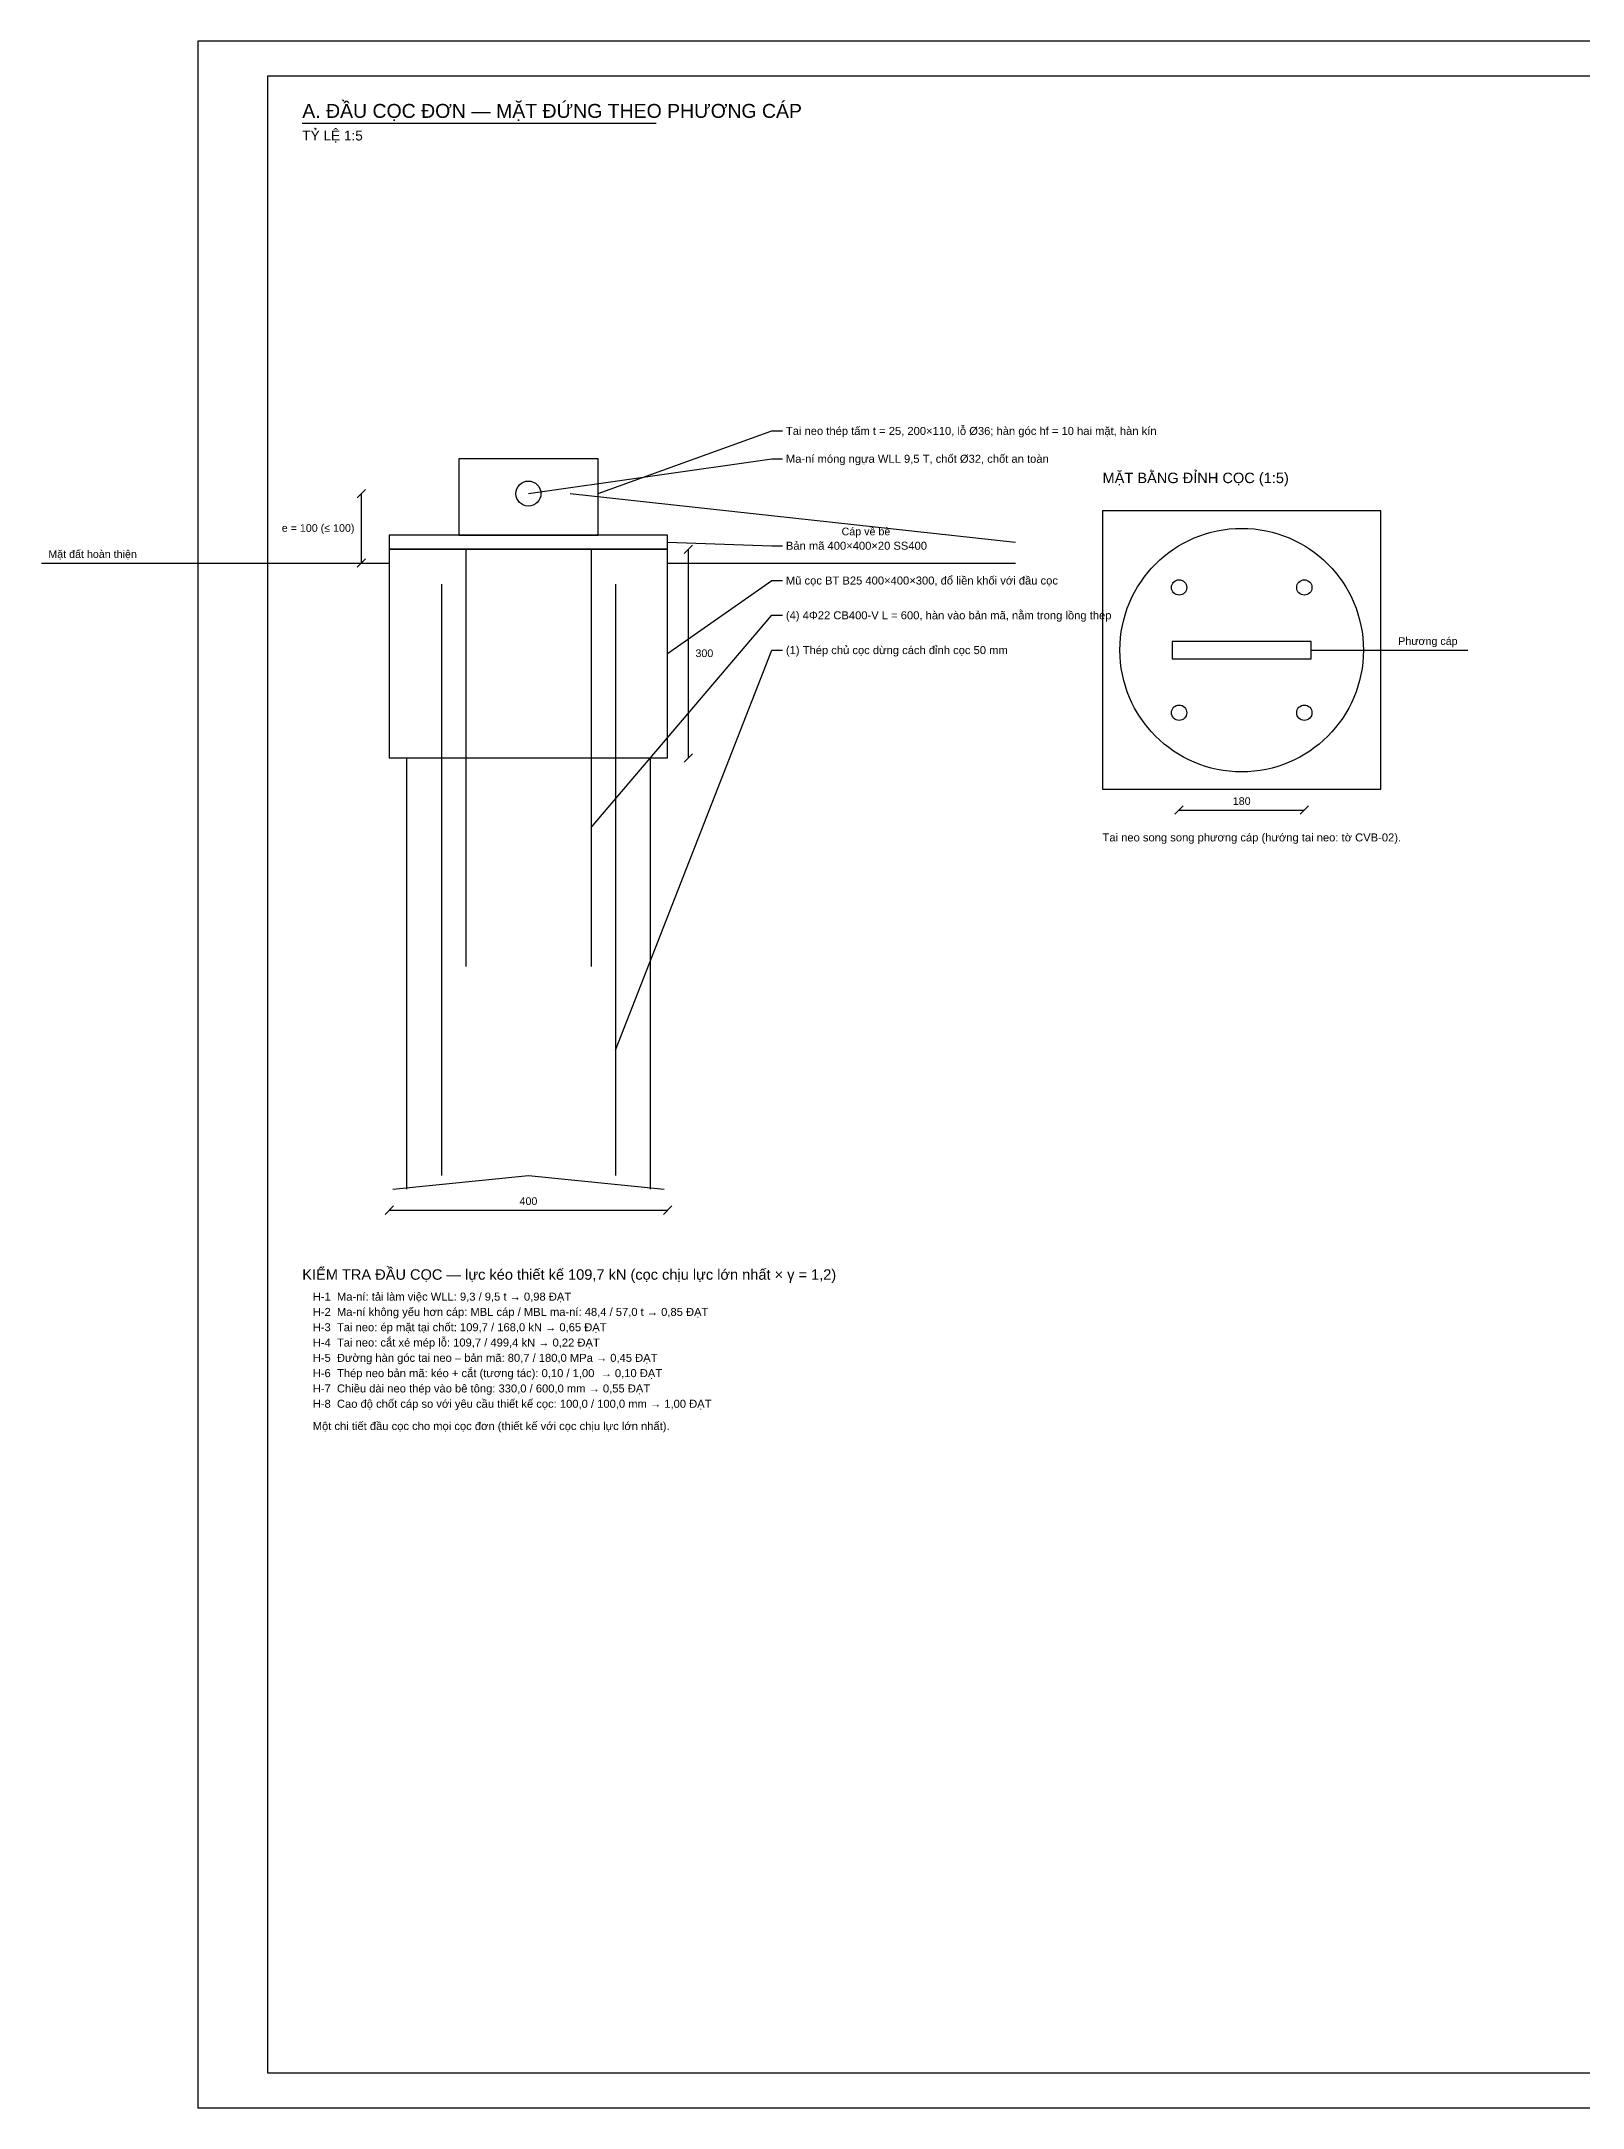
# Model space of a CAD drawing. Header units: millimetres. Extents: x 0 to 4445, y 0 to 594.
# Drawn here: x 2658 to 3101, y 0 to 594 of the extents above; entities that cross this region are included whole.
import ezdxf
from ezdxf.enums import TextEntityAlignment as Align

# ---------------------------------------------------------------- set-up
doc = ezdxf.new("R2010")
doc.units = ezdxf.units.MM
for name, color, linetype in [('CVB_00_KHUNG', 7, 'Continuous'), ('CVB_02_CAP', 3, 'Continuous'), ('CVB_03_COC', 2, 'Continuous'), ('CVB_04_COT_THEP', 1, 'Continuous'), ('CVB_05_BAN_MA_TAI_NEO', 6, 'Continuous'), ('CVB_06_KICH_THUOC', 8, 'Continuous'), ('CVB_07_CHU', 7, 'Continuous'), ('CVB_09_DIA_HINH', 34, 'Continuous')]:
    doc.layers.add(name, color=color, linetype=linetype)
doc.styles.add('VN', font='arial.ttf')

msp = doc.modelspace()

# ---------------------------------------------------------------- linework, layer by layer
at = {"layer": 'CVB_00_KHUNG'}
for p, q in [((3544, 594), (2703, 594)), ((2703, 594), (2703, 0)), ((3534, 584), (2723, 584)), ((2723, 584), (2723, 10)), ((2723, 10), (3534, 10)), ((2703, 0), (3544, 0))]:
    msp.add_line(p, q, dxfattribs=at)
at = {"layer": 'CVB_02_CAP'}
for p, q in [((2810, 464), (2938, 450)), ((3023, 419), (3068, 419))]:
    msp.add_line(p, q, dxfattribs=at)
at = {"layer": 'CVB_03_COC'}
for p, q in [((3043, 459), (2963, 459)), ((2963, 459), (2963, 379)), ((3043, 379), (3043, 459)), ((2838, 448), (2758, 448)), ((2758, 448), (2758, 388)), ((2838, 388), (2838, 448)), ((2758, 388), (2838, 388)), ((2763, 388), (2763, 264)), ((2833, 388), (2833, 264)), ((2963, 379), (3043, 379)), ((2759, 264), (2798, 268)), ((2798, 268), (2837, 264))]:
    msp.add_line(p, q, dxfattribs=at)
msp.add_circle((3003, 419), 35, dxfattribs=at)
at = {"layer": 'CVB_04_COT_THEP'}
for p, q in [((2773, 438), (2773, 268)), ((2823, 438), (2823, 268))]:
    msp.add_line(p, q, dxfattribs=at)
at = {"layer": 'CVB_05_BAN_MA_TAI_NEO'}
for p, q in [((2818, 474), (2778, 474)), ((2778, 474), (2778, 452)), ((2818, 452), (2818, 474)), ((2838, 452), (2758, 452)), ((2758, 452), (2758, 448)), ((2778, 452), (2818, 452)), ((2838, 448), (2838, 452)), ((2758, 448), (2838, 448)), ((2780, 448), (2780, 328)), ((2816, 448), (2816, 328)), ((3023, 421.5), (2983, 421.5)), ((2983, 421.5), (2983, 416.5)), ((2983, 416.5), (3023, 416.5)), ((3023, 416.5), (3023, 421.5))]:
    msp.add_line(p, q, dxfattribs=at)
for centre, radius in [((2798, 464), 3.6), ((2985, 437), 2.2), ((3021, 437), 2.2), ((2985, 401), 2.2), ((3021, 401), 2.2)]:
    msp.add_circle(centre, radius, dxfattribs=at)
at = {"layer": 'CVB_06_KICH_THUOC'}
for p, q in [((2748.8, 462.8), (2751.2, 465.2)), ((2750, 444), (2750, 464)), ((2842.8, 446.8), (2845.2, 449.2)), ((2844, 388), (2844, 448)), ((2748.8, 442.8), (2751.2, 445.2)), ((2842.8, 386.8), (2845.2, 389.2)), ((2983.8, 371.8), (2986.2, 374.2)), ((2985, 373), (3021, 373)), ((3019.8, 371.8), (3022.2, 374.2)), ((2756.8, 256.8), (2759.2, 259.2)), ((2758, 258), (2838, 258)), ((2836.8, 256.8), (2839.2, 259.2))]:
    msp.add_line(p, q, dxfattribs=at)
at = {"layer": 'CVB_07_CHU'}
for p, q in [((2733, 570.5), (2834.68, 570.5)), ((2818, 464), (2868, 482)), ((2868, 482), (2871, 482)), ((2798, 464), (2868, 474)), ((2868, 474), (2871, 474)), ((2838, 450), (2868, 449)), ((2868, 449), (2871, 449)), ((2838, 418), (2868, 439)), ((2868, 439), (2871, 439)), ((2816, 368), (2868, 429)), ((2868, 429), (2871, 429)), ((2823, 304), (2868, 419)), ((2868, 419), (2871, 419))]:
    msp.add_line(p, q, dxfattribs=at)
at = {"layer": 'CVB_09_DIA_HINH'}
for p, q in [((2658, 444), (2758, 444)), ((2838, 444), (2938, 444))]:
    msp.add_line(p, q, dxfattribs=at)

# ---------------------------------------------------------------- texts
at = {"layer": 'CVB_02_CAP', "style": 'VN'}
for s, p in [('Cáp về bè', (2888, 452)), ('Phương cáp', (3048, 420.5))]:
    msp.add_text(s, height=2.2, dxfattribs=at).set_placement(p)
at = {"layer": 'CVB_06_KICH_THUOC', "style": 'VN'}
msp.add_text('e = 100 (≤ 100)', height=2.2, dxfattribs=at).set_placement((2748, 453), align=Align.RIGHT)
msp.add_text('300', height=2.2, dxfattribs=at).set_placement((2846, 417))
for s, p in [('180', (3003, 374.5)), ('400', (2798, 259.5))]:
    msp.add_text(s, height=2.2, dxfattribs=at).set_placement(p, align=Align.CENTER)
at = {"layer": 'CVB_07_CHU', "style": 'VN'}
for s, height, p in [('A. ĐẦU CỌC ĐƠN — MẶT ĐỨNG THEO PHƯƠNG CÁP', 4, (2733, 572)), ('TỶ LỆ 1:5', 2.8, (2733, 565.5)), ('Tai neo thép tấm t = 25, 200×110, lỗ Ø36; hàn góc hf = 10 hai mặt, hàn kín', 2.3, (2872, 480.85)), ('Ma-ní móng ngựa WLL 9,5 T, chốt Ø32, chốt an toàn', 2.3, (2872, 472.85)), ('MẶT BẰNG ĐỈNH CỌC (1:5)', 3, (2963, 467)), ('Bản mã 400×400×20 SS400', 2.3, (2872, 447.85)), ('Mũ cọc BT B25 400×400×300, đổ liền khối với đầu cọc', 2.3, (2872, 437.85)), ('(4) 4Φ22 CB400-V L = 600, hàn vào bản mã, nằm trong lồng thép', 2.3, (2872, 427.85)), ('(1) Thép chủ cọc dừng cách đỉnh cọc 50 mm', 2.3, (2872, 417.85)), ('Tai neo song song phương cáp (hướng tai neo: tờ CVB-02).', 2.3, (2963, 364)), ('KIỂM TRA ĐẦU CỌC — lực kéo thiết kế 109,7 kN (cọc chịu lực lớn nhất × γ = 1,2)', 3, (2733, 238)), ('H-1  Ma-ní: tải làm việc WLL: 9,3 / 9,5 t → 0,98 ĐẠT', 2.3, (2736, 232)), ('H-2  Ma-ní không yếu hơn cáp: MBL cáp / MBL ma-ní: 48,4 / 57,0 t → 0,85 ĐẠT', 2.3, (2736, 227.6)), ('H-3  Tai neo: ép mặt tại chốt: 109,7 / 168,0 kN → 0,65 ĐẠT', 2.3, (2736, 223.2)), ('H-4  Tai neo: cắt xé mép lỗ: 109,7 / 499,4 kN → 0,22 ĐẠT', 2.3, (2736, 218.8)), ('H-5  Đường hàn góc tai neo – bản mã: 80,7 / 180,0 MPa → 0,45 ĐẠT', 2.3, (2736, 214.4)), ('H-6  Thép neo bản mã: kéo + cắt (tương tác): 0,10 / 1,00  → 0,10 ĐẠT', 2.3, (2736, 210)), ('H-7  Chiều dài neo thép vào bê tông: 330,0 / 600,0 mm → 0,55 ĐẠT', 2.3, (2736, 205.6)), ('H-8  Cao độ chốt cáp so với yêu cầu thiết kế cọc: 100,0 / 100,0 mm → 1,00 ĐẠT', 2.3, (2736, 201.2)), ('Một chi tiết đầu cọc cho mọi cọc đơn (thiết kế với cọc chịu lực lớn nhất).', 2.3, (2736, 194.8))]:
    msp.add_text(s, height=height, dxfattribs=at).set_placement(p)
at = {"layer": 'CVB_09_DIA_HINH', "style": 'VN'}
msp.add_text('Mặt đất hoàn thiện', height=2.2, dxfattribs=at).set_placement((2660, 445.5))

doc.saveas('drawing.dxf')
